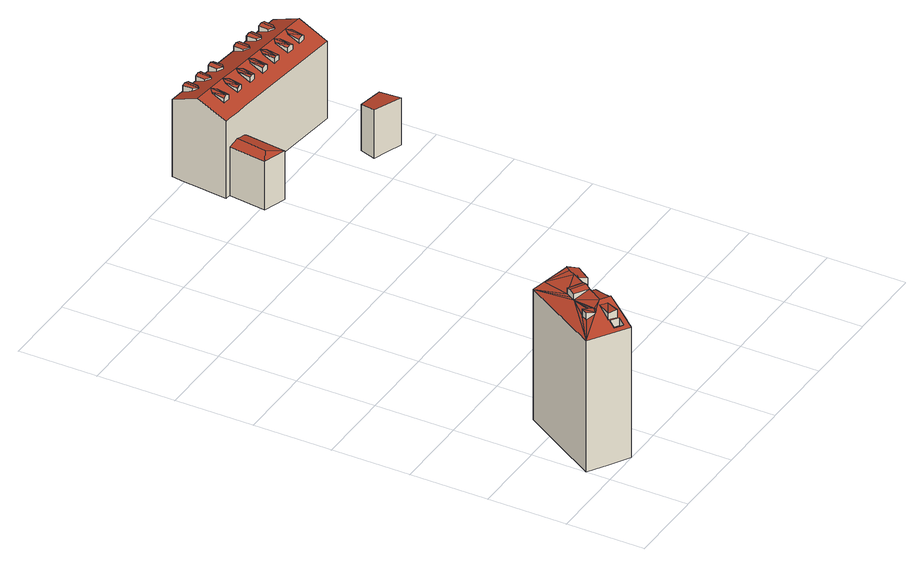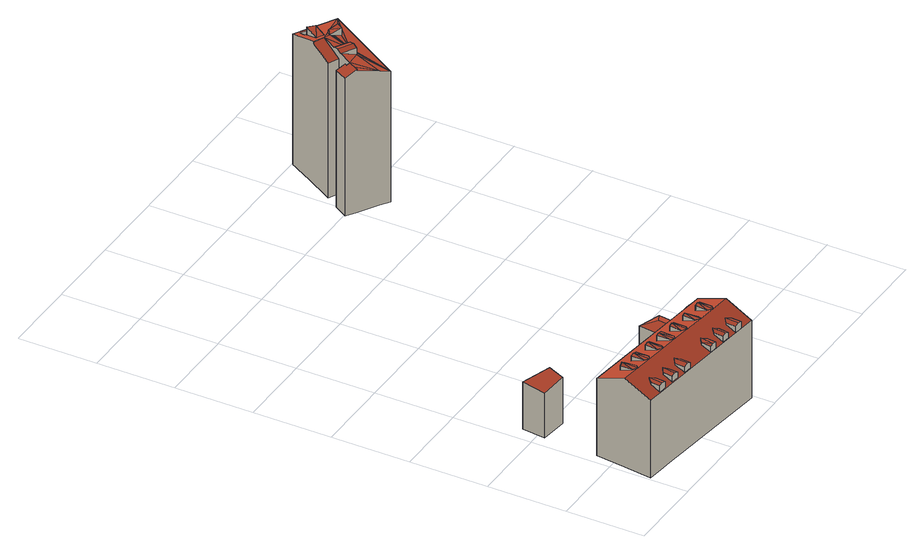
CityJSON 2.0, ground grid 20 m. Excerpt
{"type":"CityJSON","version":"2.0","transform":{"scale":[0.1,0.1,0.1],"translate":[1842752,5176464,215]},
"CityObjects":{
"building1":{"type":"Building","attributes":{"name":"inconnu","Volume":9620.34,"Profile":"IGN","MILLESIME":2015,"ZMIN":215.7,"ADRESSE":"7 Rue Bodin","NOMCOMMUNE":"LYON 1ER","NOMOFFICIE":"Lyon 1er Arrondissement","CODE_INSEE":69381,"CODE_DGI":"381000AM0041","SURFTOIT":260,"NBMAIS":0,"NIVMAIS":-9999,"MAISDATMIN":-9999,"MAISDATMAX":-9999,"NBAPP":22,"NIVAPP":7,"APPDATMIN":1800,"APPDATMAX":1800,"NBCOMIN":1,"NIVCOMIN":0,"COMIDATMIN":1800,"COMIDATMAX":1800,"NBDEP":1,"NIVDEP":-9999,"DEPDATMIN":1800,"DEPDATMAX":1800,"ZMINTOIT":250.1,"ZMAXTOIT":254.8,"ZMOYTOIT":253.1},"children":["building1-1"]},
"building1-1":{"type":"BuildingPart","attributes":{"measuredHeight":39.06},"parents":["building1"],"geometry":[{"type":"Solid","lod":"2","boundaries":[[[[0,1,2]],[[2,3,4,5]],[[0,2,5]],[[6,7,8]],[[9,6,8,10]],[[11,12,13,14]],[[15,16,17,18]],[[19,20,15,18,21]],[[22,23,24,25,26,27,28]],[[29,30,31,32,33,34,35,36]],[[37,32,4,38,39,40,41,42,43,44,45],[46,47,48,49],[50,51,52,53,54,55,56,9,10,8]],[[57,58,59]],[[60,57,61]],[[62,60,61]],[[63,59,23]],[[63,23,64]],[[61,57,63]],[[62,32,65]],[[63,57,59]],[[40,62,61]],[[62,5,32]],[[5,4,32]],[[66,5,62]],[[67,66,62]],[[68,67,62]],[[40,69,70]],[[69,40,39]],[[40,70,62]],[[70,68,62]],[[67,68,70,0,5,66]],[[69,1,0,70]],[[1,69,39,2]],[[3,2,39,38,4]],[[55,54,6,9,56]],[[7,6,54,53,52]],[[8,7,52,51,50]],[[23,59,58,19,21,18,17,65,32,31,30,29,71,72,73,74,75,24]],[[16,62,65,17]],[[76,77,78,79,61,63,64,22,28]],[[24,75,80,25]],[[81,26,25,80]],[[26,81,82,27]],[[28,27,82,83,76]],[[71,29,36,84]],[[36,35,34,33,37,45,44,43,42,41,85,86,87,88,89,90,91,92,93,94,84]],[[95,96,40,61,79]],[[41,40,96,97,85]],[[46,12,11,47]],[[47,11,14,48]],[[32,37,33]],[[64,23,22]],[[57,20,19,58]],[[60,62,16,15,20,57]],[[12,46,49,13]],[[13,49,48,14]],[[84,94,93,92,91,90,89,88,87,86,85,97,96,95,79,78,77,76,83,82,81,80,75,74,73,72,71]]]],"semantics":{"surfaces":[{"type":"RoofSurface"},{"type":"WallSurface"},{"type":"GroundSurface"}],"values":[[0,0,0,0,0,0,0,0,0,0,0,0,0,0,0,0,0,0,0,0,0,0,0,0,0,0,0,0,0,1,1,1,1,1,1,1,1,1,1,1,1,1,1,1,1,1,1,1,1,1,1,1,1,1,1,2]]}}]},
"building2":{"type":"Building","attributes":{"name":"inconnu","Volume":14409.94,"Profile":"IGN","MILLESIME":2015,"ZMIN":222.1,"ADRESSE":"1b Place Bellevue","NOMCOMMUNE":"LYON 1ER","NOMOFFICIE":"Lyon 1er Arrondissement","CODE_INSEE":69381,"CODE_DGI":"381000AM59","SURFTOIT":679,"NBMAIS":-9999,"NIVMAIS":-9999,"MAISDATMIN":-9999,"MAISDATMAX":-9999,"NBAPP":-9999,"NIVAPP":-9999,"APPDATMIN":-9999,"APPDATMAX":-9999,"NBCOMIN":-9999,"NIVCOMIN":-9999,"COMIDATMIN":-9999,"COMIDATMAX":-9999,"NBDEP":-9999,"NIVDEP":-9999,"DEPDATMIN":-9999,"DEPDATMAX":-9999,"ZMINTOIT":234.2,"ZMAXTOIT":246.2,"ZMOYTOIT":244.3},"children":["building2-1"]},
"building2-1":{"type":"BuildingPart","attributes":{"measuredHeight":24.03},"parents":["building2"],"geometry":[{"type":"Solid","lod":"2","boundaries":[[[[98,99,100,101]],[[102,103,104]],[[105,106,102]],[[107,102,104]],[[105,102,107]],[[108,109,110,111]],[[112,113,109,108]],[[114,115,116,117]],[[117,116,118]],[[117,118,119]],[[120,121,122,123]],[[123,122,124,125]],[[126,127,128,129]],[[130,131,127,126]],[[132,133,134,135]],[[135,134,136,137]],[[138,139,140,141]],[[142,143,139,138]],[[144,145,146]],[[147,144,146]],[[148,149,144]],[[148,144,147]],[[150,151,152]],[[150,153,151]],[[151,154,155]],[[152,151,155]],[[156,157,158]],[[156,158,159]],[[158,160,161]],[[159,158,161]],[[162,163,164]],[[165,162,164]],[[166,167,162]],[[166,162,165]],[[168,169,170]],[[171,168,170]],[[172,173,168]],[[172,168,171]],[[174,175,176]],[[174,176,177]],[[176,178,179]],[[177,176,179]],[[180,181,182,183,184]],[[185,186,182,181]],[[182,186,183]],[[187,188,189,190,152,177,191,192,193,194,195,177,147,196,197,198,199,200,147,159,201,202,203,204,205,159,206,207,208,209,210,211,212,213,107,214,215,216,217,218,107,165,219,220,221,222,223,165,171,224,225,226,227,228,171,152,229]],[[213,230,231,232,233,234,206,159,147,177,152,171,165,107],[235,236,237,238,239,240,241,242,243,244],[245,246,247,248,249,250],[251,252,253,254,255,256],[257,258,259,260,261,262,263,264,265,266],[267,268,269,270,271,272,273,274],[275,276,277,278,279,280,281,282,283,284]],[[285,98,101,286]],[[287,99,98,285]],[[100,99,287,288,289]],[[101,100,289,290,286]],[[102,106,215,216,217,103]],[[103,217,218,104]],[[248,247,112,108,111,249]],[[246,113,112,247]],[[113,246,245,109]],[[109,245,250,110]],[[110,250,249,111]],[[254,253,114,117,119,255]],[[252,115,114,253]],[[115,252,251,116]],[[116,251,256,118]],[[118,256,255,119]],[[271,270,120,123,125,272]],[[269,121,120,270]],[[121,269,268,122]],[[124,122,268,267,274]],[[125,124,274,273,272]],[[281,280,279,130,126,129,283,282]],[[278,131,130,279]],[[127,131,278,277,276]],[[127,276,275,128]],[[129,128,275,284,283]],[[263,262,132,135,137,264]],[[261,260,133,132,262]],[[134,133,260,259,258]],[[134,258,257,136]],[[137,136,257,266,265,264]],[[241,240,142,138,141,242]],[[239,238,143,142,240]],[[139,143,238,237,236]],[[140,139,236,235,244,243]],[[140,243,242,141]],[[144,149,197,198,199,145]],[[145,199,200,146]],[[151,153,187,188,189,154]],[[154,189,190,155]],[[158,157,202,203,204,160]],[[160,204,205,161]],[[162,167,220,221,222,163]],[[163,222,223,164]],[[168,173,225,226,227,169]],[[169,227,228,170]],[[176,175,192,193,194,178]],[[178,194,195,179]],[[291,186,185,292]],[[186,291,293,183]],[[183,293,294,184]],[[213,212,295,296,297,230]],[[298,299,300,301,302,234,233,232,231,230,297,303]],[[304,305,306,207,206,234,302,307]],[[295,212,211,210,209,208,207,306,292,185,181,180,184,294,308]],[[195,177,179]],[[191,174,177]],[[192,175,174,191]],[[228,171,170]],[[224,172,171]],[[225,173,172,224]],[[223,165,164]],[[219,166,165]],[[220,167,166,219]],[[205,159,161]],[[201,156,159]],[[202,157,156,201]],[[190,152,155]],[[229,150,152]],[[187,153,150,229]],[[200,147,146]],[[196,148,147]],[[197,149,148,196]],[[218,107,104]],[[214,105,107]],[[215,106,105,214]],[[288,287,285,286,290,289]],[[296,295,308,294,293,291,292,306,305,304,307,302,301,300,299,298,303,297]]]],"semantics":{"surfaces":[{"type":"RoofSurface"},{"type":"WallSurface"},{"type":"GroundSurface"}],"values":[[0,0,0,0,0,0,0,0,0,0,0,0,0,0,0,0,0,0,0,0,0,0,0,0,0,0,0,0,0,0,0,0,0,0,0,0,0,0,0,0,0,0,0,0,0,0,0,1,1,1,1,1,1,1,1,1,1,1,1,1,1,1,1,1,1,1,1,1,1,1,1,1,1,1,1,1,1,1,1,1,1,1,1,1,1,1,1,1,1,1,1,1,1,1,1,1,1,1,1,1,1,1,1,1,1,1,1,1,1,1,1,1,1,1,1,1,1,1,1,1,1,1,1,2,2]]}}]}
},
"vertices":[
[69,109,393],[60,93,393],[80,82,386],[85,83,385],[91,85,385],[96,93,385],[85,51,390],[104,39,393],[125,74,387],[107,85,388],[117,78,388],[85,47,351],[74,30,351],[95,17,351],[106,34,351],[117,166,398],[110,153,394],[145,132,394],[153,145,398],[159,156,394],[124,177,394],[155,149,397],[197,220,394],[189,207,392],[179,190,391],[186,186,388],[182,180,387],[201,168,377],[223,203,380],[155,149,374],[153,145,375],[145,132,379],[121,93,393],[145,78,389],[151,87,386],[162,107,380],[179,135,371],[145,78,392],[85,83,384],[80,82,382],[2,61,362],[101,1,359],[104,6,362],[105,7,362],[113,21,368],[138,65,387],[74,30,364],[85,47,372],[106,34,371],[95,17,364],[109,47,376],[104,39,373],[104,39,372],[86,50,373],[85,51,373],[86,51,373],[96,68,381],[124,177,377],[159,156,393],[179,190,393],[117,166,377],[125,265,360],[110,153,377],[148,250,371],[197,220,392],[145,132,393],[94,95,384],[90,97,382],[87,98,381],[60,93,374],[69,109,373],[155,149,7],[157,152,7],[159,156,7],[169,173,7],[179,190,7],[223,203,7],[197,220,7],[148,250,7],[125,265,7],[186,186,7],[182,180,7],[201,168,7],[212,186,7],[179,135,7],[101,1,7],[104,6,7],[105,7,7],[109,14,7],[113,21,7],[126,43,7],[138,65,7],[145,78,7],[151,87,7],[162,107,7],[63,163,7],[2,61,7],[51,31,7],
[783,1071,196],[771,1030,202],[846,1003,199],[852,1063,191],[812,1238,311],[820,1238,305],[823,1270,309],[805,1271,309],[802,1239,305],[815,1281,311],[585,1377,300],[581,1342,300],[592,1352,296],[595,1376,296],[575,1378,296],[572,1353,296],[623,1373,297],[620,1349,297],[630,1338,300],[634,1372,300],[641,1347,298],[643,1371,297],[767,1355,296],[766,1330,297],[773,1320,300],[778,1354,300],[785,1328,297],[788,1353,296],[826,1349,300],[821,1313,300],[833,1324,297],[836,1348,297],[814,1350,297],[812,1324,297],[720,1361,296],[718,1336,296],[726,1324,300],[730,1360,300],[739,1334,296],[741,1359,296],[536,1383,300],[533,1347,299],[544,1356,296],[547,1382,296],[526,1384,298],[525,1359,298],[573,1266,310],[581,1265,307],[585,1298,309],[576,1309,311],[568,1297,308],[566,1266,305],[664,1288,310],[670,1253,310],[673,1297,311],[660,1254,308],[678,1252,307],[681,1287,310],[519,1304,309],[515,1271,307],[524,1271,310],[530,1314,311],[532,1270,307],[537,1302,309],[766,1242,310],[775,1241,307],[778,1275,309],[770,1286,311],[760,1277,309],[757,1244,307],[714,1249,310],[723,1248,307],[727,1281,309],[717,1292,311],[709,1281,309],[706,1249,307],[618,1293,309],[614,1260,307],[622,1260,310],[626,1303,311],[631,1259,307],[636,1290,309],[523,1236,208],[512,1237,211],[502,1160,211],[532,1126,203],[545,1234,203],[485,1241,203],[474,1145,203],[660,1254,293],[670,1253,293],[678,1252,293],[681,1287,308],[618,1293,307],[614,1260,294],[622,1260,294],[631,1259,294],[636,1290,307],[568,1297,306],[566,1266,294],[573,1266,294],[581,1265,294],[585,1298,307],[519,1304,307],[515,1271,294],[524,1271,294],[532,1270,294],[537,1302,307],[480,1320,311],[471,1242,280],[485,1241,280],[512,1237,280],[523,1236,280],[545,1234,280],[857,1198,280],[866,1275,311],[805,1271,307],[802,1239,294],[812,1238,294],[820,1238,294],[823,1270,307],[760,1277,307],[757,1244,294],[766,1242,293],[775,1241,293],[778,1275,307],[709,1281,306],[706,1249,293],[714,1249,294],[723,1248,294],[727,1281,307],[664,1288,307],[874,1346,280],[825,1352,280],[791,1355,280],[758,1359,280],[489,1390,280],[534,1348,296],[533,1347,297],[528,1353,294],[525,1359,292],[525,1367,288],[526,1384,280],[536,1383,280],[547,1382,280],[544,1356,292],[544,1355,292],[581,1342,296],[572,1353,292],[575,1378,281],[585,1377,281],[595,1376,281],[592,1352,292],[630,1338,295],[620,1349,291],[623,1373,281],[634,1372,281],[643,1371,281],[641,1347,291],[739,1334,292],[726,1324,297],[721,1332,294],[718,1336,292],[719,1342,289],[720,1361,281],[730,1360,281],[741,1359,281],[740,1352,284],[740,1346,286],[782,1327,293],[773,1320,296],[766,1330,292],[767,1355,281],[778,1354,281],[788,1353,281],[786,1339,287],[785,1328,292],[833,1324,292],[821,1313,297],[820,1315,296],[812,1324,292],[814,1350,281],[825,1349,281],[826,1349,281],[827,1349,281],[836,1348,281],[834,1334,287],[783,1071,71],[852,1063,71],[771,1030,71],[809,1017,71],[846,1003,71],[849,1033,71],[474,1145,71],[485,1241,71],[532,1126,71],[545,1234,71],[857,1198,71],[866,1275,71],[874,1346,71],[791,1355,71],[775,1357,71],[758,1359,71],[623,1375,71],[489,1390,71],[825,1352,71],[480,1320,71],[476,1281,71],[471,1242,71],[484,1355,71],[701,1216,71]
]}
